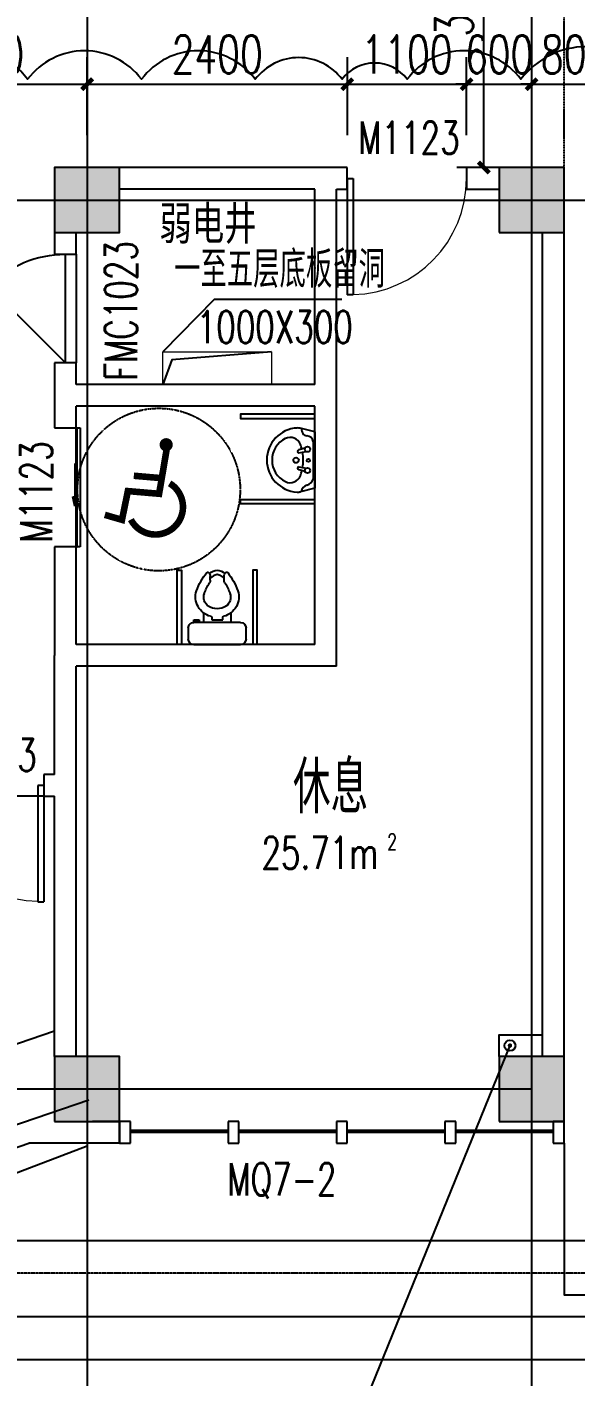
# Model space of a CAD drawing. Header units: millimetres. Extents: x 0 to 118900, y 0 to 84100.
# Drawn here: x 23644 to 28698, y 7141 to 19587 of the extents above; entities that cross this region are included whole.
import ezdxf

# ---------------------------------------------------------------- set-up
doc = ezdxf.new("R2010")
doc.units = ezdxf.units.MM
for name, pattern in [('DASH', [0.35, 0.25, -0.1]), ('DASHED2', [0.375, 0.25, -0.125]), ('DOTE', [2.42, 2, -0.2, 0.02, -0.2])]:
    doc.linetypes.add(name, pattern=pattern)
for name, color, linetype in [('3T_BAR', 7, 'Continuous'), ('COLUMN', 2, 'Continuous'), ('CURTWALL', 4, 'Continuous'), ('DIM_LEAD', 3, 'Continuous'), ('DIM_SYMB', 3, 'Continuous'), ('DOOR', 4, 'Continuous'), ('DOOR_FIRE_TEXT', 7, 'Continuous'), ('DOTE', 1, 'DOTE'), ('EVTR', 6, 'Continuous'), ('FACADE OUTER SKIN', 6, 'Continuous'), ('PUB_DIM', 3, 'Continuous'), ('PUB_HATCH', 8, 'Continuous'), ('PUB_TEXT', 7, 'Continuous'), ('SEE', 5, 'Continuous'), ('SPACE', 7, 'Continuous'), ('STAIR', 201, 'Continuous'), ('SURFACE', 6, 'Continuous'), ('TOL', 1, 'Continuous'), ('WALL', 2, 'Continuous'), ('WINDOW_TEXT', 7, 'Continuous'), ('排水', 7, 'Continuous')]:
    doc.layers.add(name, color=color, linetype=linetype)
doc.layers.add('DIM_MODI', color=6, linetype='Continuous', plot=False)
doc.styles.add('_TCH_DIM', font='SIMPLEX', dxfattribs={"bigfont": 'GBCBIG'})
doc.styles.add('_TCH_SPACE', font='SIMPLEX', dxfattribs={"height": 5, "bigfont": 'GBCBIG'})
doc.styles.add('_TCH_WINDOW', font='SIMPLEX', dxfattribs={"height": 3.5, "bigfont": 'GBCBIG'})
doc.styles.add('ATT', font='txt')
doc.styles.add('DIM_FONT', font='SIMPLEX', dxfattribs={"width": 0.7, "bigfont": 'GBCBIG'})
doc.styles.add('仿宋单线', font='tjromans.shx', dxfattribs={"width": 0.65, "bigfont": 'tjhztxt.shx'})
doc.dimstyles.new('_TCH_ARCH&&100', dxfattribs={"dimtxt": 350, "dimasz": 100, "dimexe": 250, "dimexo": 300, "dimgap": 100, "dimtad": 1, "dimdec": 0, "dimzin": 0, "dimdsep": 46, "dimtxsty": 'DIM_FONT', "dimblk": 'ARCHTICK', "dimcen": 0.09, "dimclrt": 7, "dimazin": 2, "dimtfac": 1, "dimtdec": 0, "dimtix": 1, "dimtmove": 2, "dimatfit": 3, "dimldrblk": 'ARCHTICK', "dimfxl": 1, "dimtolj": 1, "dimtzin": 0, "dimarcsym": 0})

# ---------------------------------------------------------------- blocks, each defined once
blk = doc.blocks.new('WATER PIPE 05')
at = {"layer": 'EVTR', "ltscale": 20}
blk.add_circle((519114, 807451), 50, dxfattribs=at)
at = {"layer": 'SURFACE', "ltscale": 20}
blk.add_lwpolyline([(519014, 807351), (519014, 807551), (519414, 807551)], dxfattribs=at)
blk = doc.blocks.new('15PTOI06')
at = {"color": 0, "linetype": 'ByBlock'}
for p, q in [((2, 10.5), (6, 10.5)), ((0, -8.5), (0, 8.5)), ((8, 8.5), (8, -8.5)), ((11.5, 5), (8, 5)), ((9, 2), (9.765178, 2)), ((9, -2), (9, 2)), ((23.431562, 2.5), (24.727861, 2.5)), ((24.931034, 1.327586), (24.062054, 2.5)), ((9.765178, -2), (9, -2)), ((23.431562, -2.5), (24.690476, -2.5)), ((24.931034, -1.327586), (24.062054, -2.5)), ((11.5, -5), (8, -5)), ((8.5, -8), (8, -8)), ((8, -8.5), (9, -8.5)), ((9, -6.5), (8.5, -6.5)), ((8.5, -6.5), (8.5, -8)), ((9, -8.5), (9, -6.5)), ((6, -10.5), (2, -10.5))]:
    blk.add_line(p, q, dxfattribs=at)
for centre, radius, start, end in [((2, 8.5), 2, 90, 180), ((6, 8.5), 2, 0, 90), ((17.25, 0.65), 7.210062, 71.816347, 166.116636), ((12, -13.75), 22.534695, 51.265418, 70.559965), ((9.765178, 2.5), 0.5, 270, 346.116636), ((19.118098, 0), 6.118098, 147.797266, 212.202734), ((17.25, 0.65), 4.210062, 71.816347, 142.891702), ((12, -13.75), 19.534695, 57.937508, 70.559965), ((23.431562, 4.5), 2, 237.937508, 270), ((24.727861, 4.5), 2, 270, 314.939898), ((23.666667, 0), 1.833333, 313.602819, 46.397181), ((23.166667, 0), 3.833333, 313.602819, 46.397181), ((25.787408, 3.438228), 0.5, 314.939898, 51.265418), ((9.765178, -2.5), 0.5, 13.883364, 90), ((17.25, -0.65), 7.210062, 193.883364, 288.183653), ((17.25, -0.65), 4.210062, 217.108298, 288.183653), ((12, 13.75), 19.534695, 289.440035, 302.062492), ((12, 13.75), 22.534695, 289.440035, 308.665009), ((23.431562, -4.5), 2, 90, 122.062492), ((24.690476, -4.5), 2, 44.162471, 90), ((25.766527, -3.454957), 0.5, 308.665009, 44.162471), ((2, -8.5), 2, 180, 270), ((6, -8.5), 2, 270, 0)]:
    blk.add_arc(centre, radius, start, end, dxfattribs=at)
at = {"color": 0, "linetype": 'ByBlock', "style": 'ATT'}
for tag, p, flags in [('ITEM', (0, -19.5), 3), ('ROOM_NUMBER', (0, -28.5), 1)]:
    blk.add_attdef(tag, p, '', height=6, dxfattribs=dict(at, flags=flags))
blk = doc.blocks.new('GX3')
at = {"layer": 'TOL'}
for p, q in [((-260, 0), (-292, -133)), ((-260, 0), (260, 0)), ((260, 0), (294, -132)), ((-170, -14), (176, -14)), ((-108, -89), (-92, -148)), ((-64, -146), (-77, -80)), ((64, -146), (77, -80)), ((108, -89), (92, -148))]:
    blk.add_line(p, q, dxfattribs=at)
for centre, radius in [((-98, -67), 24.4), ((4, -59), 14.2), ((98, -67), 24.4), ((3, -172), 24.6)]:
    blk.add_circle(centre, radius, dxfattribs=at)
for centre, radius, start, end in [((-278, -65), 56.7, 259.1377, 353.0979), ((-154, -80), 68.7, 104.0504, 173.0979), ((1, -516), 410, 104.2773, 110.6157), ((1, -516), 410, 80.2586, 100.0469), ((1, -516), 410, 69.3843, 76.0525), ((151, -94), 84.1, 15.0007, 72.4152), ((301, -54), 71.1, 195.0007, 263.1892), ((-195, -157), 100, 166.5223, 183.0993), ((1, -146), 296, 183.0993, 356.6626), ((-108, -226), 100, 110.6157, 206.5651), ((-78, -143), 14.7, 197.9815, 350.1846), ((78, -143), 14.7, 189.8154, 342.0185), ((110, -226), 100, 333.4349, 69.3843), ((197, -157), 100, 356.6626, 14.4987), ((1, -172), 222, 206.5651, 333.4349)]:
    blk.add_arc(centre, radius, start, end, dxfattribs=at)
blk = doc.blocks.new('A$C5D9F16CB')
at = {"color": 0, "const_width": 86.8}
blk.add_lwpolyline([(289, 1229, 1), (376, 1229, 1)], format="xyb", close=True, dxfattribs=at)
for points in [[(321, 1169), (370, 577), (783, 577), (828, 193), (1059, 239)], [(370, 785), (722, 785)]]:
    blk.add_lwpolyline(points, dxfattribs=at)
at = {"color": 0, "const_width": 86.6}
blk.add_lwpolyline([(244, 726, 1.32353), (711, 206, -3.460137)], format="xyb", dxfattribs=at)
blk = doc.blocks.new('AXIS-NET-07')
at = {"layer": 'DOTE'}
for p, q in [((735344, 1612362.8), (735344, 1540152.8)), ((731244, 1589852.8), (731244, 1540152.8)), ((716444, 1552252.8), (796044, 1552252.8)), ((716444, 1544052.8), (735344, 1544052.8)), ((716444, 1542652.8), (796044, 1542652.8))]:
    blk.add_line(p, q, dxfattribs=at)
blk = doc.blocks.new('$DorLib2D$00000001')
for p, q in [((0.45, 0.975), (0.5, 0.975)), ((0.45, 0), (0.45, 0.975)), ((0.5, 0), (0.5, 0.975)), ((0.5, 0), (0.45, 0))]:
    blk.add_line(p, q)
at = {"lineweight": 13}
blk.add_arc((0.475, 0), 0.975, 91.4693, 180, dxfattribs=at)
blk = doc.blocks.new('_FZH')
blk.add_lwpolyline([(-0.5, -0.5), (0.5, -0.5), (0.5, 0.5), (-0.5, 0.5)], close=True)
at = {"layer": 'PUB_HATCH'}
blk.add_solid([(-0.5, -0.5), (0.5, -0.5), (-0.5, 0.5), (0.5, 0.5)], dxfattribs=at)
blk = doc.blocks.new('$DorLib2D$00000114')
at = {"color": 0}
blk.add_line((0.5, 0), (-0.207, 0.707), dxfattribs=at)
blk.add_arc((0.5, 0), 1, 135, 180, dxfattribs=at)
blk = doc.blocks.new('$DorLib2D$00000129')
at = {"color": 0, "linetype": 'Continuous'}
for p, q in [((-0.5, 0.545), (-0.5, 0.687)), ((-0.5, 0.687), (0.5, 0.687)), ((0.5, 0.687), (0.5, 0.545)), ((0.5, 0.545), (-0.5, 0.545)), ((-0.5, 0.5), (-0.5, 0.545)), ((0.5, 0.5), (0.5, 0.545)), ((-0.2, 0.437), (0.158, 0.437)), ((0.08, 0.341), (0.08, 0.437)), ((0.158, 0.437), (0.08, 0.341))]:
    blk.add_line(p, q, dxfattribs=at)
blk = doc.blocks.new('_ArchTick')
at = {"color": 0, "linetype": 'ByBlock', "const_width": 0.4}
blk.add_lwpolyline([(-0.5, -0.5), (0.5, 0.5)], dxfattribs=at)
blk = doc.blocks.new('*D508')
at = {"layer": 'Defpoints', "color": 0, "transparency": 16777216}
for p in [(27857, 21290), (27998, 21290), (27998, 18290)]:
    blk.add_point(p, dxfattribs=at)
at = {"layer": 'PUB_DIM', "color": 0, "lineweight": -2, "transparency": 16777216}
for p, q in [((27698, 21290), (27607, 21290)), ((27857, 18290), (27857, 21290)), ((27698, 18290), (27607, 18290))]:
    blk.add_line(p, q, dxfattribs=at)
at = {"layer": 'PUB_DIM', "color": 0, "lineweight": -2, "transparency": 16777216, "xscale": 100, "yscale": 100, "zscale": 100}
for p, rotation in [((27857, 21290), 90), ((27857, 18290), 270)]:
    blk.add_blockref('_ArchTick', p, dxfattribs=dict(at, rotation=rotation))
at = {"layer": 'PUB_DIM', "color": 7, "transparency": 16777216, "insert": (27582, 19918), "char_height": 350, "attachment_point": 5, "rotation": 90, "style": 'DIM_FONT'}
blk.add_mtext('\\A1;3000', dxfattribs=at)
blk = doc.blocks.new('*D567')
at = {"layer": 'Defpoints', "color": 0, "transparency": 16777216}
for p in [(24198, 19059), (22198, 18290), (24198, 18290)]:
    blk.add_point(p, dxfattribs=at)
at = {"layer": 'PUB_DIM', "color": 0, "lineweight": -2, "transparency": 16777216}
for p, q in [((22198, 18590), (22198, 19309)), ((24198, 18590), (24198, 19309)), ((22198, 19059), (24198, 19059))]:
    blk.add_line(p, q, dxfattribs=at)
at = {"layer": 'PUB_DIM', "color": 0, "lineweight": -2, "transparency": 16777216, "xscale": 100, "yscale": 100, "zscale": 100, "rotation": 180}
blk.add_blockref('_ArchTick', (22198, 19059), dxfattribs=at)
at = {"layer": 'PUB_DIM', "color": 0, "lineweight": -2, "transparency": 16777216, "xscale": 100, "yscale": 100, "zscale": 100}
blk.add_blockref('_ArchTick', (24198, 19059), dxfattribs=at)
at = {"layer": 'PUB_DIM', "color": 7, "transparency": 16777216, "insert": (23198, 19334), "char_height": 350, "attachment_point": 5, "style": 'DIM_FONT'}
blk.add_mtext('\\A1;2000', dxfattribs=at)
blk = doc.blocks.new('*D568')
at = {"layer": 'Defpoints', "color": 0, "transparency": 16777216}
for p in [(26598, 19059), (24198, 18290), (26598, 18290)]:
    blk.add_point(p, dxfattribs=at)
at = {"layer": 'PUB_DIM', "color": 0, "lineweight": -2, "transparency": 16777216}
for p, q in [((24198, 18590), (24198, 19309)), ((26598, 18590), (26598, 19309)), ((24198, 19059), (26598, 19059))]:
    blk.add_line(p, q, dxfattribs=at)
at = {"layer": 'PUB_DIM', "color": 0, "lineweight": -2, "transparency": 16777216, "xscale": 100, "yscale": 100, "zscale": 100, "rotation": 180}
blk.add_blockref('_ArchTick', (24198, 19059), dxfattribs=at)
at = {"layer": 'PUB_DIM', "color": 0, "lineweight": -2, "transparency": 16777216, "xscale": 100, "yscale": 100, "zscale": 100}
blk.add_blockref('_ArchTick', (26598, 19059), dxfattribs=at)
at = {"layer": 'PUB_DIM', "color": 7, "transparency": 16777216, "insert": (25398, 19334), "char_height": 350, "attachment_point": 5, "style": 'DIM_FONT'}
blk.add_mtext('\\A1;2400', dxfattribs=at)
blk = doc.blocks.new('*D569')
at = {"layer": 'Defpoints', "color": 0, "transparency": 16777216}
for p in [(27698, 19059), (26598, 18290), (27698, 18290)]:
    blk.add_point(p, dxfattribs=at)
at = {"layer": 'PUB_DIM', "color": 0, "lineweight": -2, "transparency": 16777216}
for p, q in [((26598, 18590), (26598, 19309)), ((27698, 18590), (27698, 19309)), ((26598, 19059), (27698, 19059))]:
    blk.add_line(p, q, dxfattribs=at)
at = {"layer": 'PUB_DIM', "color": 0, "lineweight": -2, "transparency": 16777216, "xscale": 100, "yscale": 100, "zscale": 100, "rotation": 180}
blk.add_blockref('_ArchTick', (26598, 19059), dxfattribs=at)
at = {"layer": 'PUB_DIM', "color": 0, "lineweight": -2, "transparency": 16777216, "xscale": 100, "yscale": 100, "zscale": 100}
blk.add_blockref('_ArchTick', (27698, 19059), dxfattribs=at)
at = {"layer": 'PUB_DIM', "color": 7, "transparency": 16777216, "insert": (27148, 19334), "char_height": 350, "attachment_point": 5, "style": 'DIM_FONT'}
blk.add_mtext('\\A1;1100', dxfattribs=at)
blk = doc.blocks.new('*D570')
at = {"layer": 'Defpoints', "color": 0, "transparency": 16777216}
for p in [(28298, 19059), (27698, 18290), (28298, 18290)]:
    blk.add_point(p, dxfattribs=at)
at = {"layer": 'PUB_DIM', "color": 0, "lineweight": -2, "transparency": 16777216}
for p, q in [((27698, 18590), (27698, 19309)), ((28298, 18590), (28298, 19309)), ((27698, 19059), (27598, 19059)), ((27698, 19059), (28298, 19059)), ((28298, 19059), (28398, 19059))]:
    blk.add_line(p, q, dxfattribs=at)
at = {"layer": 'PUB_DIM', "color": 0, "lineweight": -2, "transparency": 16777216, "xscale": 100, "yscale": 100, "zscale": 100}
blk.add_blockref('_ArchTick', (27698, 19059), dxfattribs=at)
at = {"layer": 'PUB_DIM', "color": 0, "lineweight": -2, "transparency": 16777216, "xscale": 100, "yscale": 100, "zscale": 100, "rotation": 180}
blk.add_blockref('_ArchTick', (28298, 19059), dxfattribs=at)
at = {"layer": 'PUB_DIM', "color": 7, "transparency": 16777216, "insert": (27998, 19334), "char_height": 350, "attachment_point": 5, "style": 'DIM_FONT'}
blk.add_mtext('\\A1;600', dxfattribs=at)
blk = doc.blocks.new('*D571')
at = {"layer": 'Defpoints', "color": 0, "transparency": 16777216}
for p in [(29098, 19059), (28298, 18290), (29098, 18290)]:
    blk.add_point(p, dxfattribs=at)
at = {"layer": 'PUB_DIM', "color": 0, "lineweight": -2, "transparency": 16777216}
for p, q in [((28298, 18590), (28298, 19309)), ((29098, 18590), (29098, 19309)), ((28298, 19059), (28198, 19059)), ((28298, 19059), (29098, 19059)), ((29098, 19059), (29198, 19059))]:
    blk.add_line(p, q, dxfattribs=at)
at = {"layer": 'PUB_DIM', "color": 0, "lineweight": -2, "transparency": 16777216, "xscale": 100, "yscale": 100, "zscale": 100}
blk.add_blockref('_ArchTick', (28298, 19059), dxfattribs=at)
at = {"layer": 'PUB_DIM', "color": 0, "lineweight": -2, "transparency": 16777216, "xscale": 100, "yscale": 100, "zscale": 100, "rotation": 180}
blk.add_blockref('_ArchTick', (29098, 19059), dxfattribs=at)
at = {"layer": 'PUB_DIM', "color": 7, "transparency": 16777216, "insert": (28698, 19334), "char_height": 350, "attachment_point": 5, "style": 'DIM_FONT'}
blk.add_mtext('\\A1;800', dxfattribs=at)

msp = doc.modelspace()

# ---------------------------------------------------------------- linework, layer by layer
at = {"layer": '3T_BAR'}
for p, q in [((24597.6, 9489.9), (24497.6, 9489.9)), ((24497.6, 9489.9), (24497.6, 9289.9)), ((24597.6, 9289.9), (24597.6, 9489.9)), ((25597.6, 9489.9), (25497.6, 9489.9)), ((25497.6, 9489.9), (25497.6, 9289.9)), ((25597.6, 9289.9), (25597.6, 9489.9)), ((26597.6, 9489.9), (26497.6, 9489.9)), ((26497.6, 9489.9), (26497.6, 9289.9)), ((26597.6, 9289.9), (26597.6, 9489.9)), ((27597.6, 9489.9), (27497.6, 9489.9)), ((27497.6, 9489.9), (27497.6, 9289.9)), ((27597.6, 9289.9), (27597.6, 9489.9)), ((28597.6, 9489.9), (28497.6, 9489.9)), ((28497.6, 9489.9), (28497.6, 9289.9)), ((28597.6, 9289.9), (28597.6, 9489.9)), ((24497.6, 9289.9), (24597.6, 9289.9)), ((25497.6, 9289.9), (25597.6, 9289.9)), ((26497.6, 9289.9), (26597.6, 9289.9)), ((27497.6, 9289.9), (27597.6, 9289.9)), ((28497.6, 9289.9), (28597.6, 9289.9))]:
    msp.add_line(p, q, dxfattribs=at)
at = {"layer": 'CURTWALL'}
for p, q in [((24597.6, 9409.9), (25497.6, 9409.9)), ((24597.6, 9389.9), (25497.6, 9389.9)), ((25597.6, 9409.9), (26497.6, 9409.9)), ((25597.6, 9389.9), (26497.6, 9389.9)), ((26597.6, 9409.9), (27497.6, 9409.9)), ((26597.6, 9389.9), (27497.6, 9389.9)), ((27597.6, 9409.9), (28497.6, 9409.9)), ((27597.6, 9389.9), (28497.6, 9389.9))]:
    msp.add_line(p, q, dxfattribs=at)
at = {"layer": 'DIM_LEAD'}
msp.add_line((28097.6, 10189.9), (26602.1, 6513), dxfattribs=at)
at = {"layer": 'DIM_LEAD', "const_width": 20}
msp.add_lwpolyline([(28101.3, 10199.2, 1), (28093.8, 10180.6, 1)], format="xyb", close=True, dxfattribs=at)
at = {"layer": 'DIM_MODI'}
msp.add_lwpolyline([(29399.4, 19104.6, 0.5), (28199.4, 19104.6, 0.5), (27149.4, 19104.6, 0.5), (26549.4, 19104.6, 0.5), (25749.4, 19104.6, 0.5), (24699.4, 19104.6, 0.5), (23649.4, 19104.6, 0.5), (22299.4, 19104.6, 0.5), (21349.4, 19104.6, 0.5), (20699.4, 19104.6, 0.5), (19349.4, 19104.6, 0.5), (18149.4, 19104.6, 0.5), (17249.4, 19104.6, 0.5), (16499.4, 19104.6, 0.5), (15999.4, 19104.6, 0.5), (15199.4, 19104.6, 0.5)], format="xyb", dxfattribs=at)
at = {"layer": 'DIM_SYMB'}
msp.add_lwpolyline([(26547.6, 17072.8), (25370.9, 17072.8), (24897.6, 16589.9)], dxfattribs=at)
at = {"layer": 'DOOR'}
for p, q in [((23997.6, 16489.9), (23997.6, 17489.9)), ((24097.6, 14789.9), (24097.6, 15889.9)), ((23797.6, 12489.9), (22697.6, 12489.9))]:
    msp.add_line(p, q, dxfattribs=at)
at = {"layer": 'DOOR', "ltscale": 20}
msp.add_lwpolyline([(24097.6, 17489.9), (24097.6, 16489.9)], dxfattribs=at)
at = {"layer": 'EVTR', "ltscale": 20}
msp.add_lwpolyline([(25897.5, 16589.9), (24978.7, 16517.1), (24897.5, 16289.9)], dxfattribs=at)
at = {"layer": 'FACADE OUTER SKIN', "ltscale": 20}
for points in [[(24197.6, 9289.9), (24197.6, 9261.5), (20600.6, 7889.9), (19997.6, 7889.9), (19997.6, 8089.9)], [(28597.6, 9289.9), (28597.6, 7889.9), (29397.6, 7889.9), (29597.6, 7889.9), (29597.6, 8489.9)]]:
    msp.add_lwpolyline(points, dxfattribs=at)
at = {"layer": 'SEE', "linetype": 'DASH'}
msp.add_lwpolyline([(28797.6, 8089.9), (17321.7, 8089.9)], dxfattribs=at)
at = {"layer": 'STAIR', "linetype": 'DASHED2'}
msp.add_lwpolyline([(28597.6, 18289.9), (28597.6, 21289.9)], dxfattribs=at)
at = {"layer": 'SURFACE', "lineweight": 0}
msp.add_lwpolyline([(24897.5, 16289.9), (24897.5, 16589.9), (25897.5, 16589.9), (25897.5, 16289.9)], close=True, dxfattribs=at)
at = {"layer": 'TOL'}
for points in [[(26297.6, 16014), (25611.8, 16014), (25611.8, 15974), (26297.6, 15974)], [(23897.6, 10321.5), (21337.6, 9447.3)]]:
    msp.add_lwpolyline(points, dxfattribs=at)
at = {"layer": 'TOL', "elevation": 0}
for points in [[(26297.6, 15188.7), (25611.8, 15188.7), (25611.8, 15228.7), (26297.6, 15228.7)], [(25028, 13889.9), (25028, 14575.7), (25068, 14575.7), (25068, 13889.9)], [(25767.1, 13889.9), (25767.1, 14575.7), (25727.1, 14575.7), (25727.1, 13889.9)]]:
    msp.add_lwpolyline(points, dxfattribs=at)
at = {"layer": 'TOL', "linetype": 'DASH'}
msp.add_circle((24859.7, 15319.5, 0), 750, dxfattribs=at)
at = {"layer": 'WALL'}
for p, q in [((26397.3, 18289.9), (24497.6, 18289.9)), ((26597.6, 18289.9), (26397.3, 18289.9)), ((26597.6, 18089.9), (26597.6, 18289.9)), ((27997.6, 18289.9), (27697.6, 18289.9)), ((27697.6, 18289.9), (27697.6, 18089.9)), ((26297.3, 18089.9), (24497.6, 18089.9)), ((26297.3, 16289.9), (26297.3, 18089.9)), ((26497.3, 18089.9), (26597.6, 18089.9)), ((26497.3, 16189.9), (26497.3, 18089.9)), ((27697.6, 18089.9), (27997.6, 18089.9)), ((23897.6, 17689.9), (23897.6, 17489.9)), ((24097.6, 17489.9), (24097.6, 17689.9)), ((28397.6, 10089.9), (28397.6, 17689.9)), ((28597.6, 10089.9), (28597.6, 17689.9)), ((23897.6, 17489.9), (24097.6, 17489.9)), ((24097.6, 16489.9), (23897.6, 16489.9)), ((23897.6, 16489.9), (23897.6, 16189.9)), ((24097.6, 16289.9), (24097.6, 16489.9)), ((23897.6, 16189.9), (23897.6, 15889.9)), ((26297.3, 16289.9), (24097.6, 16289.9)), ((26497.3, 13689.9), (26497.3, 16189.9)), ((26297.3, 16089.9), (24097.6, 16089.9)), ((24097.6, 15889.9), (24097.6, 16089.9)), ((26297.3, 13889.9), (26297.3, 16089.9)), ((23897.6, 15889.9), (24097.6, 15889.9)), ((24097.6, 14789.9), (23897.6, 14789.9)), ((23897.6, 14789.9), (23897.6, 13789.9)), ((24097.6, 13889.9), (24097.6, 14789.9)), ((26297.3, 13889.9), (24097.6, 13889.9)), ((23897.6, 12689.9), (23897.6, 13789.9)), ((26497.3, 13689.9), (24097.6, 13689.9)), ((24097.6, 12589.9), (24097.6, 13689.9)), ((23897.6, 12689.9), (23797.6, 12689.9)), ((23797.6, 12689.9), (23797.6, 12489.9)), ((24097.6, 10089.9), (24097.6, 12589.9)), ((23797.6, 12489.9), (23897.6, 12489.9)), ((23897.6, 10089.9), (23897.6, 12489.9)), ((23058.4, 9295.3), (24214.2, 9689.9)), ((24497.6, 9489.9), (24247.4, 9489.9)), ((24247.4, 9489.9), (24247.4, 9489.9)), ((24497.6, 9289.9), (24497.6, 9489.9)), ((21434.5, 8529.4), (23661.7, 9289.9)), ((24497.6, 9289.9), (23661.7, 9289.9))]:
    msp.add_line(p, q, dxfattribs=at)
at = {"layer": '排水'}
msp.add_lwpolyline([(15497.6, 7289.9), (15497.6, 7689.9), (84897.6, 7689.9), (84897.6, 7289.9), (15497.6, 7289.9)], dxfattribs=at)

# ---------------------------------------------------------------- block references
at = {"layer": 'COLUMN', "xscale": 600, "yscale": 600, "zscale": 600}
for p in [(24197.6, 17989.9), (28297.6, 17989.9), (24197.6, 9789.9), (28297.6, 9789.9)]:
    msp.add_blockref('_FZH', p, dxfattribs=at)
at = {"layer": 'DOOR'}
ref = msp.add_blockref('$DorLib2D$00000001', (27147.6, 18189.9), dxfattribs=dict(at, xscale=1100, yscale=1100, zscale=1100, rotation=180))
ref.add_attrib('A', 'M1123', (26697.6, 18416.1), dxfattribs={"layer": 'WINDOW_TEXT', "ltscale": 20, "height": 297.5, "style": '_TCH_WINDOW', "width": 0.705882})
ref = msp.add_blockref('$DorLib2D$00000114', (23997.6, 16989.9), dxfattribs=dict(at, xscale=-1000, yscale=1000, zscale=200, rotation=90.00000000027963))
ref.add_attrib('A', 'FMC1023', (24658.8, 16324.9), dxfattribs={"layer": 'DOOR_FIRE_TEXT', "ltscale": 20, "height": 297.5, "rotation": 90, "style": '_TCH_WINDOW', "width": 0.705882})
ref = msp.add_blockref('$DorLib2D$00000129', (23997.6, 15339.9), dxfattribs=dict(at, xscale=-1100, yscale=-200, zscale=-1100, rotation=90.00000000028075))
ref.add_attrib('A', 'M1123', (23877, 14828.3), dxfattribs={"layer": 'WINDOW_TEXT', "ltscale": 20, "height": 297.5, "rotation": 90, "style": '_TCH_WINDOW', "width": 0.705882})
ref = msp.add_blockref('$DorLib2D$00000001', (23247.6, 12589.9), dxfattribs=dict(at, xscale=-1100, yscale=1100, zscale=-1100, rotation=179.9999999999333))
ref.add_attrib('A', 'M1123', (22797.6, 12721.6), dxfattribs={"layer": 'WINDOW_TEXT', "ltscale": 20, "height": 297.5, "rotation": 360, "style": '_TCH_WINDOW', "width": 0.705882})
at = {"layer": 'DOTE'}
msp.add_blockref('AXIS-NET-07', (-707046.5, -1534262.9), dxfattribs=at)
at = {"layer": 'SURFACE'}
msp.add_blockref('WATER PIPE 05', (-491016, -797261.1), dxfattribs=at)
at = {"layer": 'TOL'}
for name, p, xscale, yscale, zscale, rotation in [('A$C5D9F16CB', (25085.4, 14855.9, 0), -0.7000000000166849, 0.7000000000698492, 0.6999999999999993, 355.0800171261436), ('15PTOI06', (25397.6, 13889.9, 0), -25.40000000002328, 25.39999999979045, 25.39999999999997, 269.999999987395)]:
    msp.add_blockref(name, p, dxfattribs=dict(at, xscale=xscale, yscale=yscale, zscale=zscale, rotation=rotation))
at = {"layer": 'TOL', "rotation": 270.0070715136452}
msp.add_blockref('GX3', (26297.4, 15592.8, 0), dxfattribs=at)

# ---------------------------------------------------------------- texts
at = {"layer": 'PUB_TEXT', "style": '仿宋单线', "width": 0.9}
msp.add_text('弱电井', height=350, dxfattribs=at).set_placement((24863.8, 17589.1))
at = {"layer": 'PUB_TEXT', "style": '_TCH_DIM'}
msp.add_text('一至五层底板留洞', height=337.59, rotation=360, dxfattribs=at).set_placement((25000.5, 17182.3))
at = {"layer": 'PUB_TEXT', "style": '_TCH_DIM', "width": 0.705882}
msp.add_text('1000X300', height=297.5, rotation=360, dxfattribs=at).set_placement((25209.2, 16670.3))
at = {"layer": 'SPACE', "style": '_TCH_SPACE'}
msp.add_text('休息', height=482.27, dxfattribs=at).set_placement((26096.3, 12331.4))
at = {"layer": 'SPACE', "style": '_TCH_SPACE', "width": 0.705882}
for s, height, p in [('25.71m', 297.5, (25805.8, 11819.5)), ('2', 148.8, (26965.8, 11994.5))]:
    msp.add_text(s, height=height, dxfattribs=at).set_placement(p)
at = {"layer": 'WINDOW_TEXT', "style": '_TCH_WINDOW', "width": 0.705882}
msp.add_text('MQ7-2', height=297.5, dxfattribs=at).set_placement((25490.3, 8808))

# ---------------------------------------------------------------- dimensions: what is measured, and where the dimension line sits
at = {"layer": 'PUB_DIM'}
dim = msp.add_linear_dim(base=(27857, 21289.9), p1=(27997.6, 18289.9), p2=(27997.6, 21289.9), angle=90, dimstyle='_TCH_ARCH&&100', dxfattribs=at)
dim.commit()
dim.dimension.update_dxf_attribs({"geometry": '*D508', "text_midpoint": (27582, 19917.9), "dimtype": 161})
for p1, p2, picture, middle in [((22197.6, 18289.9), (24197.6, 18289.9), '*D567', (23197.6, 19334.2)), ((24197.6, 18289.9), (26597.6, 18289.9), '*D568', (25397.6, 19334.2)), ((26597.6, 18289.9), (27697.6, 18289.9), '*D569', (27147.6, 19334.2)), ((27697.6, 18289.9), (28297.6, 18289.9), '*D570', (27997.6, 19334.2)), ((28297.6, 18289.9), (29097.6, 18289.9), '*D571', (28697.6, 19334.2))]:
    dim = msp.add_aligned_dim(p1=p1, p2=p2, distance=769.3, dimstyle='_TCH_ARCH&&100', dxfattribs=at)
    dim.commit()
    dim.dimension.update_dxf_attribs({"geometry": picture, "text_midpoint": middle})

doc.saveas('drawing.dxf')
